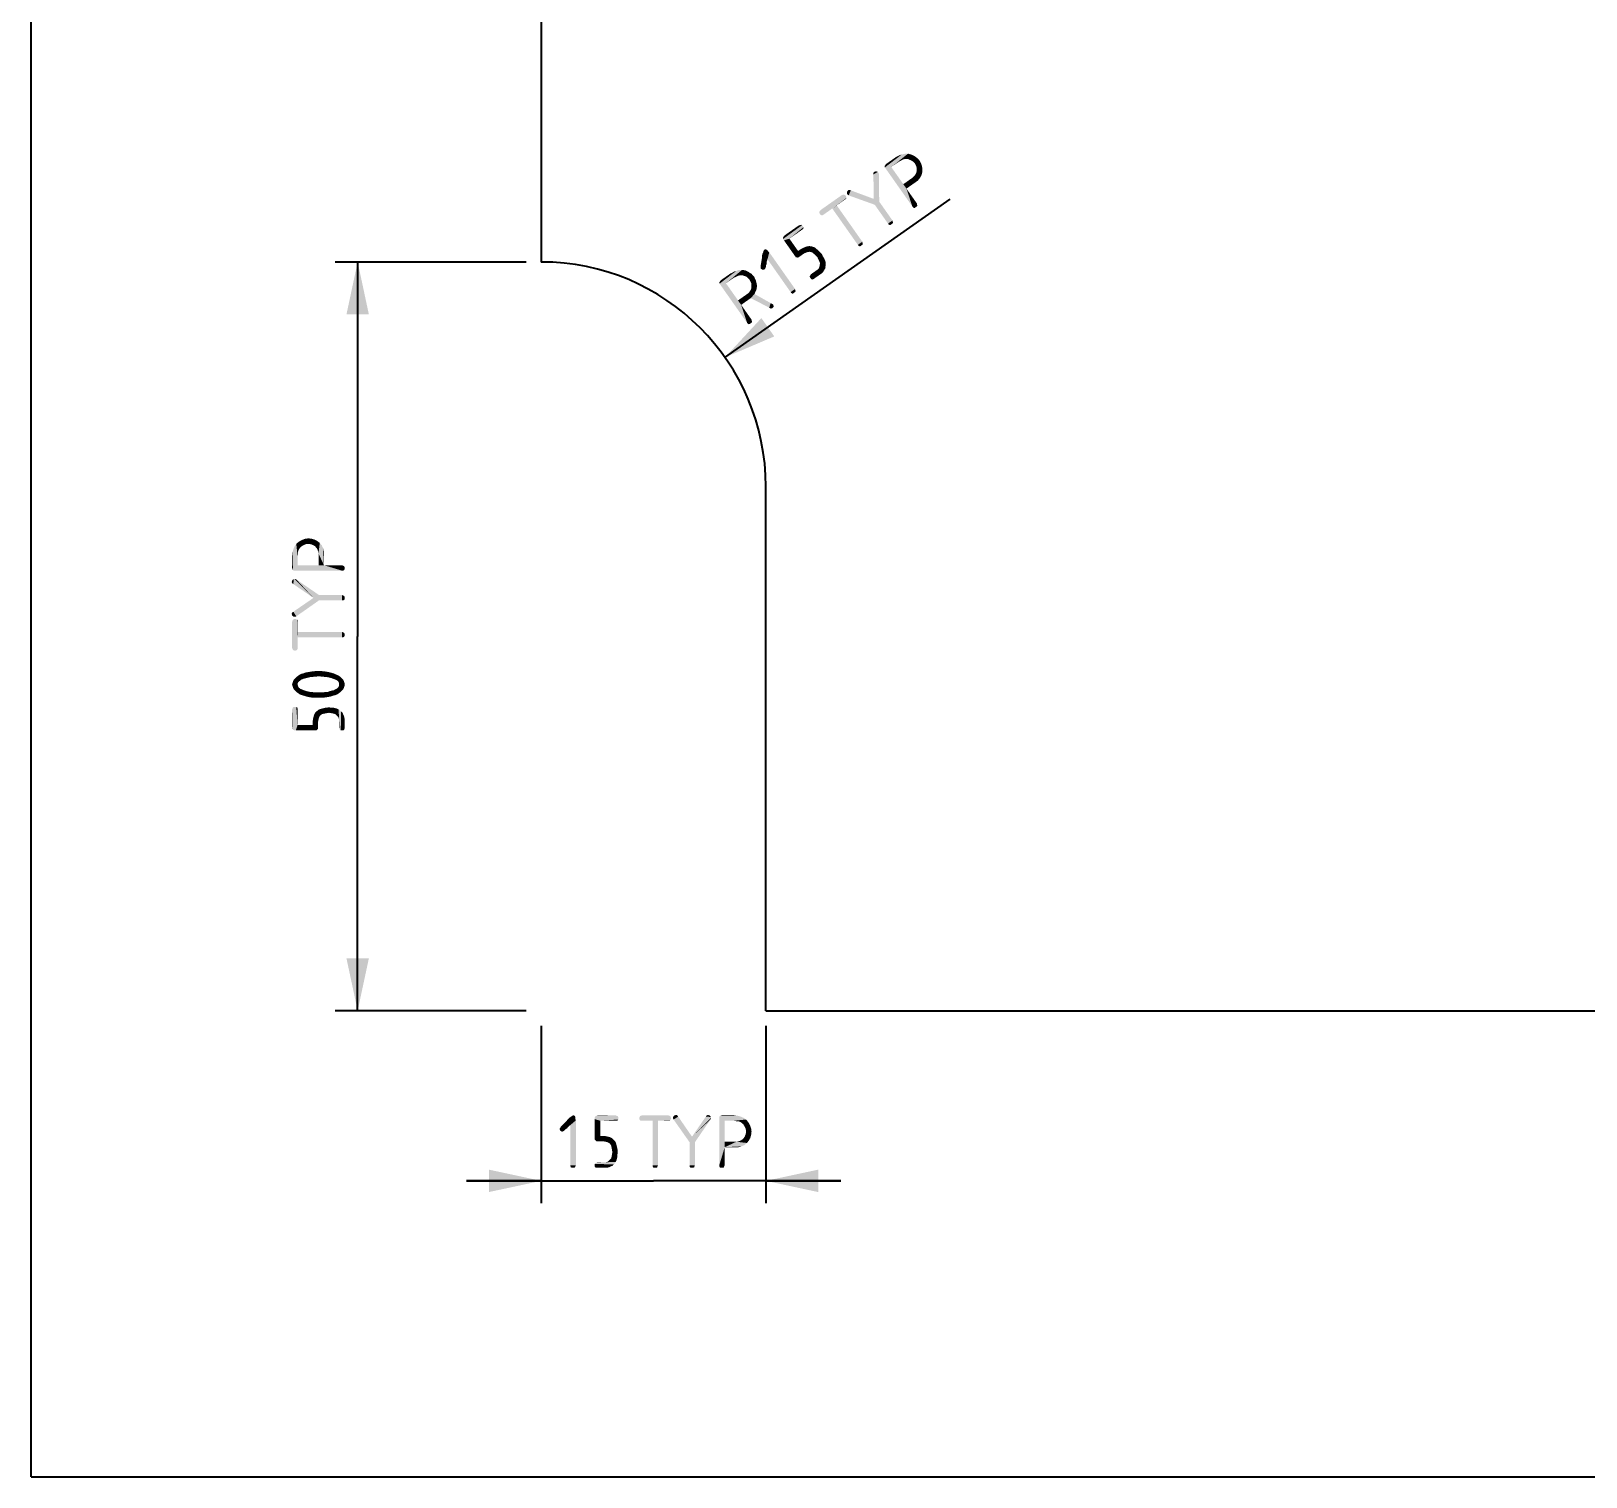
# Model space of a CAD drawing. Header units: millimetres. Extents: x 0 to 420, y 0 to 297.
# Drawn here: x 0 to 103.8, y 0 to 96.6 of the extents above; entities that cross this region are included whole.
import ezdxf

# ---------------------------------------------------------------- set-up
doc = ezdxf.new("R2010")
doc.units = ezdxf.units.MM
doc.header["$LTSCALE"] = 23.1
doc.layers.get('0').update_dxf_attribs({"linetype": 'CONTINUOUS'})
doc.styles.get("Standard").update_dxf_attribs({"font": ''})
doc.styles.get('Standard').set_extended_font_data('Isonorm LT Regular')
doc.dimstyles.new('DIMSTYLE_1', dxfattribs={"dimtxt": 3.5, "dimasz": 3.5, "dimexe": 1.5, "dimexo": 1, "dimgap": 0.875, "dimtad": 1, "dimtxsty": 'Standard', "dimblk": '_FILLED', "dimblk1": '_FILLED', "dimblk2": '_FILLED', "dimcen": 0.09, "dimazin": 2, "dimtp": 0.01, "dimtm": 0.01, "dimtfac": 1, "dimtofl": 0, "dimtmove": 0, "dimatfit": 3, "dimldrblk": '_FILLED', "dimfxl": 1, "dimtolj": 1, "dimarcsym": 0})
doc.dimstyles.new('DIMSTYLE_3', dxfattribs={"dimtxt": 3.5, "dimasz": 3.5, "dimexe": 1.5, "dimexo": 1, "dimgap": 0.875, "dimtad": 1, "dimtxsty": 'Standard', "dimblk": '_FILLED', "dimblk1": '_FILLED', "dimblk2": '_FILLED', "dimcen": 0.09, "dimazin": 2, "dimtp": 0.01, "dimtm": 0.01, "dimtfac": 1, "dimtofl": 0, "dimtmove": 0, "dimatfit": 3, "dimldrblk": '_FILLED', "dimfxl": 1, "dimtolj": 1, "dimarcsym": 0})

# ---------------------------------------------------------------- blocks, each defined once
blk = doc.blocks.new('_FILLED')
at = {"color": 0, "linetype": 'ByBlock'}
blk.add_solid([(0, 0), (-1, 0.214), (-1, -0.214)], dxfattribs=at)
blk = doc.blocks.new('*D4')
at = {"color": 2, "linetype": 'Continuous', "transparency": 16777216}
for p, q in [((34.07, 30.13), (34.07, 18.27)), ((49.07, 30.13), (49.07, 18.27)), ((34.07, 19.77), (29.07, 19.77)), ((29.07, 19.77), (41.57, 19.77)), ((54.07, 19.77), (41.57, 19.77)), ((49.07, 19.77), (54.07, 19.77))]:
    blk.add_line(p, q, dxfattribs=at)
at = {"color": 2, "linetype": 'Continuous', "transparency": 16777216, "xscale": 3.5, "yscale": 3.5, "zscale": 3.5}
blk.add_blockref('_FILLED', (34.07, 19.77), dxfattribs=at)
at = {"color": 2, "linetype": 'Continuous', "transparency": 16777216, "xscale": 3.5, "yscale": 3.5, "zscale": 3.5, "rotation": 180}
blk.add_blockref('_FILLED', (49.07, 19.77), dxfattribs=at)
blk = doc.blocks.new('*D5')
at = {"color": 2, "linetype": 'Continuous', "transparency": 16777216}
blk.add_line((46.34, 74.76), (61.37, 85.33), dxfattribs=at)
at = {"color": 2, "linetype": 'Continuous', "transparency": 16777216, "xscale": 3.5, "yscale": 3.5, "zscale": 3.5, "rotation": 215.1179119541}
blk.add_blockref('_FILLED', (46.34, 74.76), dxfattribs=at)
blk = doc.blocks.new('*D6')
at = {"color": 2, "linetype": 'Continuous', "transparency": 16777216}
for p, q in [((33.07, 81.13), (20.31, 81.13)), ((21.81, 81.13), (21.81, 56.13)), ((21.81, 31.13), (21.81, 56.13)), ((33.07, 31.13), (20.31, 31.13))]:
    blk.add_line(p, q, dxfattribs=at)
at = {"color": 2, "linetype": 'Continuous', "transparency": 16777216, "xscale": 3.5, "yscale": 3.5, "zscale": 3.5}
for p, rotation in [((21.81, 81.13), 90), ((21.81, 31.13), 270)]:
    blk.add_blockref('_FILLED', p, dxfattribs=dict(at, rotation=rotation))

msp = doc.modelspace()

# ---------------------------------------------------------------- linework, layer by layer
at = {"color": 7, "linetype": 'Continuous'}
for p, q in [((0, 0), (0, 297)), ((34.071, 211.13), (34.071, 81.13)), ((49.071, 31.13), (49.071, 66.13)), ((49.071, 31.13), (249.071, 31.13)), ((0, 0), (420, 0))]:
    msp.add_line(p, q, dxfattribs=at)
msp.add_arc((34.071, 66.13), 15, 0, 90, dxfattribs=at)
at = {"color": 2, "linetype": 'Continuous'}
for points in [[(56.995, 87.532), (57.963, 88.248), (58.156, 88.315)], [(58.156, 88.315), (57.02, 87.447), (56.995, 87.532)], [(57.02, 87.447), (58.156, 88.315), (58.365, 88.359)], [(58.365, 88.359), (57.068, 87.379), (57.02, 87.447)], [(57.068, 87.379), (58.365, 88.359), (58.566, 88.364)], [(57.068, 87.379), (58.566, 88.364), (57.447, 87.474)], [(57.951, 87.828), (57.447, 87.474), (58.566, 88.364)], [(58.081, 87.886), (57.951, 87.828), (58.566, 88.364)], [(58.173, 87.95), (58.081, 87.886), (58.566, 88.364)], [(58.28, 87.992), (58.173, 87.95), (58.566, 88.364)], [(58.28, 87.992), (58.566, 88.364), (58.778, 88.307)], [(58.778, 88.307), (58.404, 88.01), (58.28, 87.992)], [(58.583, 87.999), (58.404, 88.01), (58.778, 88.307)], [(58.583, 87.999), (58.778, 88.307), (58.982, 88.211)], [(57.963, 88.248), (56.995, 87.532), (57.047, 87.603)], [(57.047, 87.603), (57.741, 88.126), (57.963, 88.248)], [(57.741, 88.126), (57.047, 87.603), (57.1, 87.675)], [(57.447, 87.474), (58.856, 84.836), (57.068, 87.379)], [(57.447, 87.474), (58.252, 86.328), (58.856, 84.836)], [(58.982, 88.211), (58.732, 87.933), (58.583, 87.999)], [(58.732, 87.933), (58.982, 88.211), (59.179, 88.076)], [(59.179, 88.076), (58.898, 87.844), (58.732, 87.933)], [(58.893, 86.779), (58.992, 86.883), (59.525, 87.292)], [(58.893, 86.779), (59.525, 87.292), (59.514, 87.113)], [(59.017, 87.722), (58.898, 87.844), (59.179, 88.076)], [(59.525, 87.292), (58.992, 86.883), (59.044, 86.954)], [(59.017, 87.722), (59.179, 88.076), (59.331, 87.909)], [(59.331, 87.909), (59.107, 87.546), (59.017, 87.722)], [(59.044, 86.954), (59.104, 87.064), (59.504, 87.517)], [(59.044, 86.954), (59.504, 87.517), (59.525, 87.292)], [(59.104, 87.064), (59.154, 87.237), (59.504, 87.517)], [(59.107, 87.546), (59.331, 87.909), (59.437, 87.71)], [(59.437, 87.71), (59.142, 87.399), (59.107, 87.546)], [(59.142, 87.399), (59.437, 87.71), (59.504, 87.517)], [(59.504, 87.517), (59.154, 87.237), (59.142, 87.399)], [(56.252, 87.079), (56.305, 87.15), (56.39, 87.175)], [(56.39, 87.175), (56.255, 86.978), (56.252, 87.079)], [(56.39, 87.175), (56.452, 87.185), (56.255, 86.978)], [(56.255, 86.978), (56.452, 87.185), (56.546, 87.148)], [(56.546, 87.148), (56.272, 85.347), (56.255, 86.978)], [(56.546, 87.148), (56.578, 87.102), (56.272, 85.347)], [(56.578, 87.102), (56.61, 87.057), (56.272, 85.347)], [(56.61, 87.057), (56.62, 86.995), (56.272, 85.347)], [(56.344, 84.953), (56.272, 85.347), (56.62, 86.995)], [(56.344, 84.953), (56.62, 86.995), (56.642, 85.162)], [(58.252, 86.328), (58.779, 86.699), (58.461, 86.031)], [(58.252, 86.328), (58.461, 86.031), (58.856, 84.836)], [(59.514, 87.113), (59.457, 86.902), (58.461, 86.031)], [(58.893, 86.779), (59.514, 87.113), (58.461, 86.031)], [(59.457, 86.902), (59.345, 86.721), (58.461, 86.031)], [(58.779, 86.699), (58.893, 86.779), (58.461, 86.031)], [(59.034, 86.433), (58.461, 86.031), (59.345, 86.721)], [(59.034, 86.433), (59.345, 86.721), (59.217, 86.562)], [(52.643, 84.472), (54.23, 85.622), (54.292, 85.632)], [(54.292, 85.632), (52.652, 84.41), (52.643, 84.472)], [(54.23, 85.622), (52.643, 84.472), (52.673, 84.527)], [(52.652, 84.41), (54.292, 85.632), (54.347, 85.602)], [(54.347, 85.602), (52.678, 84.325), (52.652, 84.41)], [(52.673, 84.527), (54.145, 85.597), (54.23, 85.622)], [(54.145, 85.597), (52.673, 84.527), (52.725, 84.598)], [(52.678, 84.325), (54.347, 85.602), (54.418, 85.549)], [(54.418, 85.549), (52.749, 84.273), (52.678, 84.325)], [(52.749, 84.273), (54.418, 85.549), (54.444, 85.464)], [(54.444, 85.464), (52.804, 84.243), (52.749, 84.273)], [(52.804, 84.243), (54.444, 85.464), (54.453, 85.403)], [(54.453, 85.403), (52.866, 84.252), (52.804, 84.243)], [(52.935, 84.3), (52.866, 84.252), (54.453, 85.403)], [(53.507, 84.703), (52.935, 84.3), (54.453, 85.403)], [(53.805, 84.913), (53.507, 84.703), (54.453, 85.403)], [(54.355, 85.299), (53.805, 84.913), (54.453, 85.403)], [(54.355, 85.299), (54.453, 85.403), (54.423, 85.347)], [(54.649, 85.951), (54.482, 85.799), (54.512, 85.855)], [(54.482, 85.799), (54.649, 85.951), (54.743, 85.915)], [(54.743, 85.915), (54.485, 85.699), (54.482, 85.799)], [(54.517, 85.653), (54.485, 85.699), (54.743, 85.915)], [(54.512, 85.855), (54.564, 85.926), (54.649, 85.951)], [(54.549, 85.607), (54.517, 85.653), (54.743, 85.915)], [(54.604, 85.577), (54.549, 85.607), (54.743, 85.915)], [(54.604, 85.577), (54.743, 85.915), (56.272, 85.347)], [(56.272, 85.347), (56.344, 84.953), (54.604, 85.577)], [(56.642, 85.162), (57.23, 83.693), (56.344, 84.953)], [(57.23, 83.693), (56.642, 85.162), (57.528, 83.902)], [(58.856, 84.836), (58.461, 86.031), (59.154, 85.046)], [(53.805, 84.913), (55.215, 82.275), (53.507, 84.703)], [(55.215, 82.275), (53.805, 84.913), (55.512, 82.485)], [(59.154, 85.046), (58.888, 84.791), (58.856, 84.836)], [(58.888, 84.791), (59.154, 85.046), (59.163, 84.984)], [(59.163, 84.984), (58.96, 84.738), (58.888, 84.791)], [(58.96, 84.738), (59.163, 84.984), (59.189, 84.899)], [(59.189, 84.899), (59.022, 84.747), (58.96, 84.738)], [(59.09, 84.796), (59.022, 84.747), (59.189, 84.899)], [(59.09, 84.796), (59.189, 84.899), (59.159, 84.844)], [(50.215, 82.764), (51.344, 83.593), (51.429, 83.618)], [(51.429, 83.618), (50.218, 82.664), (50.215, 82.764)], [(51.344, 83.593), (50.215, 82.764), (50.245, 82.82)], [(51.429, 83.618), (51.484, 83.588), (50.218, 82.664)], [(50.218, 82.664), (51.484, 83.588), (51.533, 83.52)], [(51.533, 83.52), (50.282, 82.572), (50.218, 82.664)], [(50.245, 82.82), (51.282, 83.583), (51.344, 83.593)], [(51.282, 83.583), (50.245, 82.82), (50.32, 82.907)], [(50.282, 82.572), (51.533, 83.52), (51.581, 83.451)], [(50.282, 82.572), (51.581, 83.451), (50.644, 82.69)], [(51.581, 83.451), (51.59, 83.389), (50.644, 82.69)], [(51.492, 83.286), (50.644, 82.69), (51.59, 83.389)], [(51.492, 83.286), (51.59, 83.389), (51.538, 83.318)], [(57.528, 83.902), (57.262, 83.647), (57.23, 83.693)], [(57.262, 83.647), (57.528, 83.902), (57.537, 83.84)], [(57.537, 83.84), (57.334, 83.594), (57.262, 83.647)], [(57.334, 83.594), (57.537, 83.84), (57.563, 83.756)], [(57.563, 83.756), (57.395, 83.604), (57.334, 83.594)], [(57.464, 83.652), (57.395, 83.604), (57.563, 83.756)], [(57.464, 83.652), (57.563, 83.756), (57.533, 83.7)], [(50.644, 82.69), (51.007, 81.541), (50.282, 82.572)], [(50.644, 82.69), (51.224, 81.865), (51.007, 81.541)], [(51.007, 81.541), (51.799, 82.167), (51.985, 82.195)], [(51.985, 82.195), (51.071, 81.45), (51.007, 81.541)], [(51.584, 82.084), (51.799, 82.167), (51.007, 81.541)], [(51.385, 81.978), (51.584, 82.084), (51.007, 81.541)], [(51.071, 81.45), (51.985, 82.195), (52.141, 82.168)], [(52.141, 82.168), (51.15, 81.436), (51.071, 81.45)], [(51.228, 81.423), (51.15, 81.436), (52.141, 82.168)], [(51.296, 81.471), (51.228, 81.423), (52.141, 82.168)], [(51.617, 81.696), (51.296, 81.471), (52.141, 82.168)], [(51.748, 81.754), (51.617, 81.696), (52.141, 82.168)], [(51.855, 81.795), (51.748, 81.754), (52.141, 82.168)], [(51.855, 81.795), (52.141, 82.168), (52.313, 82.118)], [(52.313, 82.118), (51.979, 81.814), (51.855, 81.795)], [(52.096, 81.794), (51.979, 81.814), (52.313, 82.118)], [(52.096, 81.794), (52.313, 82.118), (52.472, 81.99)], [(55.512, 82.485), (55.247, 82.23), (55.215, 82.275)], [(55.247, 82.23), (55.512, 82.485), (55.522, 82.423)], [(55.522, 82.423), (55.318, 82.177), (55.247, 82.23)], [(55.318, 82.177), (55.522, 82.423), (55.547, 82.338)], [(55.547, 82.338), (55.38, 82.186), (55.318, 82.177)], [(55.449, 82.235), (55.38, 82.186), (55.547, 82.338)], [(55.449, 82.235), (55.547, 82.338), (55.517, 82.283)], [(48.724, 80.894), (48.737, 80.972), (49.179, 81.317)], [(48.724, 80.894), (49.179, 81.317), (49.129, 81.145)], [(49.129, 81.145), (48.726, 80.793), (48.724, 80.894)], [(48.736, 80.731), (48.726, 80.793), (49.129, 81.145)], [(49.125, 81.005), (48.729, 80.692), (48.736, 80.731)], [(48.729, 80.692), (49.125, 81.005), (49.088, 80.911)], [(48.736, 80.731), (49.129, 81.145), (49.125, 81.005)], [(49.179, 81.317), (48.737, 80.972), (48.812, 81.401)], [(49.229, 81.831), (49.3, 81.778), (48.812, 81.401)], [(49.229, 81.831), (48.812, 81.401), (48.816, 81.541)], [(49.179, 81.317), (48.812, 81.401), (49.3, 81.778)], [(49.18, 81.9), (48.816, 81.541), (48.837, 81.658)], [(48.816, 81.541), (49.18, 81.9), (49.229, 81.831)], [(49.148, 81.946), (48.837, 81.658), (48.873, 81.752)], [(48.837, 81.658), (49.148, 81.946), (49.18, 81.9)], [(49.109, 81.952), (48.873, 81.752), (48.903, 81.807)], [(48.873, 81.752), (49.109, 81.952), (49.148, 81.946)], [(49.054, 81.982), (48.903, 81.807), (48.917, 81.885)], [(48.903, 81.807), (49.054, 81.982), (49.109, 81.952)], [(48.917, 81.885), (48.969, 81.957), (49.054, 81.982)], [(50.726, 79.118), (49.179, 81.317), (49.3, 81.778)], [(50.726, 79.118), (49.3, 81.778), (51.023, 79.328)], [(51.224, 81.865), (51.385, 81.978), (51.007, 81.541)], [(51.996, 80.183), (52.049, 80.254), (53.07, 81.041)], [(51.996, 80.183), (53.07, 81.041), (53.073, 80.94)], [(52.049, 80.254), (52.537, 80.632), (53.07, 81.041)], [(52.472, 81.99), (52.19, 81.757), (52.096, 81.794)], [(52.294, 81.659), (52.19, 81.757), (52.472, 81.99)], [(52.294, 81.659), (52.472, 81.99), (52.647, 81.839)], [(52.647, 81.839), (52.397, 81.56), (52.294, 81.659)], [(52.517, 81.439), (52.397, 81.56), (52.647, 81.839)], [(52.517, 81.439), (52.647, 81.839), (52.814, 81.649)], [(52.814, 81.649), (52.59, 81.286), (52.517, 81.439)], [(53.07, 81.041), (52.537, 80.632), (52.612, 80.719)], [(52.59, 81.286), (52.814, 81.649), (52.888, 81.495)], [(52.888, 81.495), (52.648, 81.155), (52.59, 81.286)], [(52.612, 80.719), (52.649, 80.813), (53.052, 81.165)], [(52.612, 80.719), (53.052, 81.165), (53.07, 81.041)], [(52.648, 81.155), (52.888, 81.495), (52.969, 81.38)], [(52.969, 81.38), (52.69, 81.047), (52.648, 81.155)], [(53.052, 81.165), (52.649, 80.813), (52.669, 80.93)], [(53.01, 81.273), (52.669, 80.93), (52.69, 81.047)], [(52.669, 80.93), (53.01, 81.273), (53.052, 81.165)], [(52.69, 81.047), (52.969, 81.38), (53.01, 81.273)], [(45.955, 79.769), (46.901, 80.468), (47.009, 80.509)], [(47.009, 80.509), (45.981, 79.684), (45.955, 79.769)], [(46.81, 80.404), (46.901, 80.468), (45.955, 79.769)], [(46.81, 80.404), (45.955, 79.769), (46.008, 79.84)], [(45.981, 79.684), (47.094, 80.535), (47.286, 80.602)], [(47.286, 80.602), (46.029, 79.615), (45.981, 79.684)], [(47.009, 80.509), (47.094, 80.535), (45.981, 79.684)], [(46.008, 79.84), (46.702, 80.362), (46.81, 80.404)], [(46.702, 80.362), (46.008, 79.84), (46.06, 79.911)], [(46.029, 79.615), (47.286, 80.602), (47.488, 80.607)], [(46.029, 79.615), (47.488, 80.607), (46.407, 79.71)], [(47.488, 80.607), (47.605, 80.586), (46.407, 79.71)], [(46.911, 80.064), (46.407, 79.71), (47.605, 80.586)], [(47.065, 80.138), (46.911, 80.064), (47.605, 80.586)], [(47.218, 80.212), (47.065, 80.138), (47.605, 80.586)], [(47.218, 80.212), (47.605, 80.586), (47.722, 80.566)], [(47.722, 80.566), (47.365, 80.246), (47.218, 80.212)], [(47.365, 80.246), (47.722, 80.566), (47.832, 80.507)], [(47.832, 80.507), (47.505, 80.242), (47.365, 80.246)], [(47.505, 80.242), (47.832, 80.507), (47.943, 80.447)], [(47.943, 80.447), (47.638, 80.199), (47.505, 80.242)], [(47.638, 80.199), (47.943, 80.447), (48.014, 80.395)], [(48.014, 80.395), (47.771, 80.156), (47.638, 80.199)], [(47.771, 80.156), (48.014, 80.395), (48.124, 80.335)], [(48.124, 80.335), (47.875, 80.057), (47.771, 80.156)], [(47.875, 80.057), (48.124, 80.335), (48.188, 80.244)], [(48.188, 80.244), (47.978, 79.959), (47.875, 80.057)], [(47.978, 79.959), (48.188, 80.244), (48.292, 80.145)], [(48.292, 80.145), (48.052, 79.805), (47.978, 79.959)], [(48.052, 79.805), (48.292, 80.145), (48.35, 80.015)], [(48.35, 80.015), (48.109, 79.675), (48.052, 79.805)], [(48.109, 79.675), (48.35, 80.015), (48.407, 79.884)], [(49.088, 80.911), (48.8, 80.64), (48.729, 80.692)], [(48.8, 80.64), (49.088, 80.911), (49.075, 80.833)], [(49.075, 80.833), (48.855, 80.61), (48.8, 80.64)], [(48.855, 80.61), (49.075, 80.833), (49.061, 80.755)], [(49.061, 80.755), (48.917, 80.619), (48.855, 80.61)], [(48.917, 80.619), (49.061, 80.755), (49.032, 80.7)], [(49.032, 80.7), (48.979, 80.628), (48.917, 80.619)], [(53.073, 80.94), (52.006, 80.121), (51.996, 80.183)], [(52.006, 80.121), (53.073, 80.94), (53.052, 80.823)], [(53.052, 80.823), (52.054, 80.053), (52.006, 80.121)], [(52.422, 80.551), (52.537, 80.632), (52.049, 80.254)], [(52.422, 80.551), (52.049, 80.254), (52.079, 80.31)], [(52.054, 80.053), (53.052, 80.823), (53.055, 80.722)], [(53.055, 80.722), (52.102, 79.984), (52.054, 80.053)], [(52.102, 79.984), (53.055, 80.722), (52.973, 80.596)], [(52.973, 80.596), (52.157, 79.954), (52.102, 79.984)], [(52.157, 79.954), (52.973, 80.596), (52.913, 80.486)], [(52.913, 80.486), (52.242, 79.98), (52.157, 79.954)], [(52.288, 80.012), (52.242, 79.98), (52.913, 80.486)], [(52.677, 80.286), (52.288, 80.012), (52.913, 80.486)], [(52.677, 80.286), (52.913, 80.486), (52.815, 80.382)], [(46.407, 79.71), (47.817, 77.073), (46.029, 79.615)], [(46.407, 79.71), (47.213, 78.565), (47.817, 77.073)], [(47.213, 78.565), (47.739, 78.935), (47.422, 78.267)], [(48.472, 79.451), (48.445, 79.295), (47.422, 78.267)], [(47.877, 79.032), (48.472, 79.451), (47.422, 78.267)], [(48.445, 79.295), (48.379, 79.145), (47.422, 78.267)], [(48.379, 79.145), (48.313, 78.996), (47.422, 78.267)], [(47.739, 78.935), (47.877, 79.032), (47.422, 78.267)], [(48.063, 78.718), (47.422, 78.267), (48.313, 78.996)], [(47.877, 79.032), (47.975, 79.135), (48.477, 79.591)], [(47.877, 79.032), (48.477, 79.591), (48.472, 79.451)], [(47.975, 79.135), (48.058, 79.262), (48.477, 79.591)], [(48.477, 79.591), (48.058, 79.262), (48.101, 79.395)], [(48.063, 78.718), (48.313, 78.996), (49.392, 78.386)], [(48.442, 79.737), (48.101, 79.395), (48.105, 79.535)], [(48.101, 79.395), (48.442, 79.737), (48.477, 79.591)], [(48.407, 79.884), (48.105, 79.535), (48.109, 79.675)], [(48.105, 79.535), (48.407, 79.884), (48.442, 79.737)], [(51.023, 79.328), (50.758, 79.073), (50.726, 79.118)], [(50.758, 79.073), (51.023, 79.328), (51.033, 79.266)], [(51.033, 79.266), (50.829, 79.02), (50.758, 79.073)], [(50.829, 79.02), (51.033, 79.266), (51.058, 79.181)], [(51.058, 79.181), (50.891, 79.029), (50.829, 79.02)], [(50.96, 79.078), (50.891, 79.029), (51.058, 79.181)], [(50.96, 79.078), (51.058, 79.181), (51.028, 79.126)], [(47.213, 78.565), (47.422, 78.267), (47.817, 77.073)], [(47.817, 77.073), (47.422, 78.267), (48.115, 77.282)], [(49.392, 78.386), (49.299, 78.081), (48.063, 78.718)], [(49.392, 78.386), (49.502, 78.327), (49.299, 78.081)], [(49.299, 78.081), (49.502, 78.327), (49.574, 78.274)], [(49.574, 78.274), (49.37, 78.028), (49.299, 78.081)], [(49.574, 78.274), (49.583, 78.212), (49.37, 78.028)], [(49.409, 78.021), (49.37, 78.028), (49.583, 78.212)], [(49.409, 78.021), (49.583, 78.212), (49.592, 78.15)], [(49.592, 78.15), (49.471, 78.031), (49.409, 78.021)], [(49.517, 78.063), (49.471, 78.031), (49.592, 78.15)], [(49.517, 78.063), (49.592, 78.15), (49.563, 78.095)], [(48.115, 77.282), (47.849, 77.027), (47.817, 77.073)], [(47.849, 77.027), (48.115, 77.282), (48.124, 77.22)], [(48.124, 77.22), (47.92, 76.974), (47.849, 77.027)], [(47.92, 76.974), (48.124, 77.22), (48.149, 77.135)], [(48.149, 77.135), (47.982, 76.984), (47.92, 76.974)], [(48.051, 77.032), (47.982, 76.984), (48.149, 77.135)], [(48.051, 77.032), (48.149, 77.135), (48.12, 77.08)], [(17.655, 60.519), (17.599, 62.143), (17.711, 62.311)], [(17.655, 60.519), (17.711, 62.311), (17.795, 60.883)], [(17.851, 61.863), (17.711, 62.311), (17.879, 62.451)], [(17.795, 61.499), (17.795, 60.883), (17.711, 62.311)], [(17.823, 61.639), (17.795, 61.499), (17.711, 62.311)], [(17.823, 61.751), (17.823, 61.639), (17.711, 62.311)], [(17.851, 61.863), (17.823, 61.751), (17.711, 62.311)], [(17.879, 62.451), (17.907, 61.975), (17.851, 61.863)], [(18.019, 62.115), (17.879, 62.451), (18.075, 62.563)], [(18.019, 62.115), (17.907, 61.975), (17.879, 62.451)], [(18.075, 62.563), (18.159, 62.199), (18.019, 62.115)], [(18.159, 62.199), (18.075, 62.563), (18.299, 62.647)], [(18.299, 62.647), (18.327, 62.283), (18.159, 62.199)], [(18.495, 62.311), (18.299, 62.647), (18.523, 62.675)], [(18.495, 62.311), (18.327, 62.283), (18.299, 62.647)], [(18.523, 62.675), (18.691, 62.283), (18.495, 62.311)], [(18.691, 62.283), (18.523, 62.675), (18.747, 62.647)], [(18.747, 62.647), (18.831, 62.227), (18.691, 62.283)], [(18.831, 62.227), (18.747, 62.647), (18.943, 62.591)], [(18.943, 62.591), (18.971, 62.143), (18.831, 62.227)], [(19.083, 62.003), (18.971, 62.143), (18.943, 62.591)], [(19.139, 61.891), (19.083, 62.003), (18.943, 62.591)], [(19.139, 61.891), (18.943, 62.591), (19.139, 62.479)], [(19.139, 62.479), (19.167, 61.807), (19.139, 61.891)], [(19.195, 61.667), (19.167, 61.807), (19.139, 62.479)], [(19.195, 61.667), (19.139, 62.479), (19.279, 62.367)], [(19.195, 61.667), (19.279, 62.367), (19.559, 60.883)], [(19.279, 62.367), (19.419, 62.199), (19.559, 60.883)], [(17.459, 60.631), (17.431, 61.499), (17.459, 61.751)], [(17.431, 61.499), (17.459, 60.631), (17.431, 60.715)], [(17.487, 60.547), (17.459, 61.751), (17.515, 61.947)], [(17.459, 61.751), (17.487, 60.547), (17.459, 60.631)], [(17.515, 61.947), (17.571, 60.519), (17.487, 60.547)], [(17.571, 60.519), (17.515, 61.947), (17.599, 62.143)], [(17.599, 62.143), (17.655, 60.519), (17.571, 60.519)], [(19.195, 61.527), (19.195, 61.667), (19.559, 60.883)], [(19.195, 60.883), (19.195, 61.527), (19.559, 60.883)], [(19.419, 62.199), (19.503, 62.003), (19.559, 60.883)], [(19.559, 61.583), (19.559, 60.883), (19.503, 62.003)], [(19.559, 61.583), (19.503, 62.003), (19.559, 61.807)], [(17.795, 60.883), (20.763, 60.519), (17.655, 60.519)], [(17.795, 60.883), (19.195, 60.883), (20.763, 60.519)], [(19.195, 60.883), (19.559, 60.883), (20.763, 60.519)], [(20.763, 60.519), (19.559, 60.883), (20.763, 60.883)], [(20.763, 60.883), (20.819, 60.519), (20.763, 60.519)], [(20.819, 60.519), (20.763, 60.883), (20.819, 60.855)], [(20.819, 60.855), (20.903, 60.547), (20.819, 60.519)], [(20.903, 60.547), (20.819, 60.855), (20.903, 60.827)], [(20.903, 60.827), (20.931, 60.603), (20.903, 60.547)], [(20.931, 60.687), (20.931, 60.603), (20.903, 60.827)], [(20.931, 60.687), (20.903, 60.827), (20.931, 60.771)], [(17.431, 59.679), (17.403, 59.763), (17.431, 59.847)], [(17.431, 59.847), (17.459, 59.903), (17.515, 59.623)], [(17.431, 59.847), (17.515, 59.623), (17.431, 59.679)], [(17.515, 59.623), (17.459, 59.903), (17.543, 59.959)], [(17.543, 59.959), (18.859, 58.699), (17.515, 59.623)], [(17.543, 59.959), (17.599, 59.959), (18.859, 58.699)], [(17.599, 59.959), (17.655, 59.959), (18.859, 58.699)], [(17.655, 59.959), (17.711, 59.931), (18.859, 58.699)], [(19.223, 58.531), (18.859, 58.699), (17.711, 59.931)], [(19.223, 58.531), (17.711, 59.931), (19.223, 58.895)], [(17.711, 57.467), (17.515, 57.775), (18.859, 58.699)], [(18.859, 58.699), (19.223, 58.531), (17.711, 57.467)], [(19.223, 58.895), (20.763, 58.531), (19.223, 58.531)], [(20.763, 58.531), (19.223, 58.895), (20.763, 58.895)], [(20.763, 58.895), (20.819, 58.531), (20.763, 58.531)], [(20.819, 58.531), (20.763, 58.895), (20.819, 58.867)], [(20.819, 58.867), (20.903, 58.559), (20.819, 58.531)], [(20.903, 58.559), (20.819, 58.867), (20.903, 58.839)], [(20.903, 58.839), (20.931, 58.615), (20.903, 58.559)], [(20.931, 58.699), (20.931, 58.615), (20.903, 58.839)], [(20.931, 58.699), (20.903, 58.839), (20.931, 58.783)], [(17.431, 57.551), (17.403, 57.635), (17.431, 57.719)], [(17.459, 57.495), (17.431, 57.719), (17.515, 57.775)], [(17.431, 57.719), (17.459, 57.495), (17.431, 57.551)], [(17.459, 55.283), (17.431, 57.103), (17.459, 57.187)], [(17.515, 57.775), (17.543, 57.439), (17.459, 57.495)], [(17.487, 55.227), (17.459, 57.187), (17.487, 57.243)], [(17.459, 57.187), (17.487, 55.227), (17.459, 55.283)], [(17.543, 55.199), (17.487, 57.243), (17.543, 57.271)], [(17.487, 57.243), (17.543, 55.199), (17.487, 55.227)], [(17.599, 57.439), (17.543, 57.439), (17.515, 57.775)], [(17.655, 57.439), (17.599, 57.439), (17.515, 57.775)], [(17.711, 57.467), (17.655, 57.439), (17.515, 57.775)], [(17.627, 55.171), (17.543, 57.271), (17.627, 57.299)], [(17.543, 57.271), (17.627, 55.171), (17.543, 55.199)], [(17.627, 57.299), (17.711, 55.199), (17.627, 55.171)], [(17.711, 55.199), (17.627, 57.299), (17.711, 57.271)], [(17.711, 57.271), (17.767, 55.227), (17.711, 55.199)], [(17.767, 55.227), (17.711, 57.271), (17.767, 57.243)], [(17.767, 57.243), (17.795, 55.283), (17.767, 55.227)], [(17.795, 55.367), (17.795, 55.283), (17.767, 57.243)], [(17.795, 56.067), (17.795, 55.367), (17.767, 57.243)], [(17.795, 56.431), (17.795, 56.067), (17.767, 57.243)], [(17.795, 57.103), (17.795, 56.431), (17.767, 57.243)], [(17.795, 57.103), (17.767, 57.243), (17.795, 57.187)], [(17.431, 57.103), (17.459, 55.283), (17.431, 55.367)], [(17.795, 56.431), (20.763, 56.067), (17.795, 56.067)], [(20.763, 56.067), (17.795, 56.431), (20.763, 56.431)], [(20.763, 56.431), (20.819, 56.067), (20.763, 56.067)], [(20.819, 56.067), (20.763, 56.431), (20.819, 56.403)], [(20.819, 56.403), (20.903, 56.095), (20.819, 56.067)], [(20.903, 56.095), (20.819, 56.403), (20.903, 56.375)], [(20.903, 56.375), (20.931, 56.151), (20.903, 56.095)], [(20.931, 56.235), (20.931, 56.151), (20.903, 56.375)], [(20.931, 56.235), (20.903, 56.375), (20.931, 56.319)], [(17.459, 52.819), (17.431, 52.903), (17.459, 53.015)], [(17.487, 52.735), (17.459, 53.015), (17.487, 53.099)], [(17.459, 53.015), (17.487, 52.735), (17.459, 52.819)], [(17.515, 52.651), (17.487, 53.099), (17.515, 53.183)], [(17.487, 53.099), (17.515, 52.651), (17.487, 52.735)], [(17.571, 52.567), (17.515, 53.183), (17.571, 53.267)], [(17.515, 53.183), (17.571, 52.567), (17.515, 52.651)], [(17.655, 52.483), (17.571, 53.267), (17.655, 53.351)], [(17.571, 53.267), (17.655, 52.483), (17.571, 52.567)], [(17.739, 52.399), (17.655, 53.351), (17.739, 53.435)], [(17.655, 53.351), (17.739, 52.399), (17.655, 52.483)], [(17.823, 53.043), (17.739, 53.435), (17.823, 53.491)], [(17.739, 53.435), (17.795, 52.931), (17.823, 52.343)], [(17.739, 53.435), (17.823, 52.343), (17.739, 52.399)], [(17.823, 53.043), (17.795, 52.931), (17.739, 53.435)], [(17.907, 53.127), (17.823, 53.491), (17.935, 53.575)], [(17.823, 53.491), (17.907, 53.127), (17.823, 53.043)], [(17.935, 53.575), (18.047, 53.239), (17.907, 53.127)], [(18.047, 53.239), (17.935, 53.575), (18.047, 53.631)], [(18.187, 53.295), (18.047, 53.631), (18.187, 53.659)], [(18.047, 53.631), (18.187, 53.295), (18.047, 53.239)], [(18.187, 53.659), (18.327, 53.715), (18.411, 53.351)], [(18.187, 53.659), (18.411, 53.351), (18.187, 53.295)], [(18.411, 53.351), (18.327, 53.715), (18.495, 53.743)], [(18.495, 53.743), (18.635, 53.407), (18.411, 53.351)], [(18.635, 53.407), (18.495, 53.743), (18.831, 53.799)], [(18.831, 53.799), (18.915, 53.435), (18.635, 53.407)], [(18.915, 53.435), (18.831, 53.799), (19.195, 53.827)], [(19.195, 53.827), (19.223, 53.463), (18.915, 53.435)], [(19.503, 53.435), (19.223, 53.463), (19.195, 53.827)], [(19.503, 53.435), (19.195, 53.827), (19.559, 53.799)], [(19.559, 53.799), (19.783, 53.407), (19.503, 53.435)], [(19.783, 53.407), (19.559, 53.799), (19.895, 53.743)], [(19.895, 53.743), (20.035, 53.351), (19.783, 53.407)], [(20.035, 53.351), (19.895, 53.743), (20.203, 53.659)], [(20.203, 53.659), (20.259, 53.267), (20.035, 53.351)], [(20.399, 53.211), (20.259, 53.267), (20.203, 53.659)], [(20.399, 53.211), (20.203, 53.659), (20.455, 53.547)], [(20.455, 53.547), (20.511, 53.127), (20.399, 53.211)], [(20.567, 53.015), (20.511, 53.127), (20.455, 53.547)], [(20.567, 53.015), (20.455, 53.547), (20.567, 53.491)], [(20.567, 53.015), (20.567, 53.491), (20.651, 52.399)], [(20.651, 52.399), (20.567, 53.491), (20.651, 53.435)], [(20.567, 52.903), (20.567, 53.015), (20.651, 52.399)], [(20.651, 53.435), (20.735, 52.483), (20.651, 52.399)], [(20.735, 52.483), (20.651, 53.435), (20.735, 53.351)], [(20.735, 53.351), (20.819, 52.567), (20.735, 52.483)], [(20.819, 52.567), (20.735, 53.351), (20.819, 53.267)], [(20.819, 53.267), (20.875, 52.651), (20.819, 52.567)], [(20.875, 52.651), (20.819, 53.267), (20.875, 53.183)], [(20.875, 53.183), (20.903, 52.735), (20.875, 52.651)], [(20.903, 52.735), (20.875, 53.183), (20.903, 53.099)], [(20.903, 53.099), (20.931, 52.819), (20.903, 52.735)], [(20.931, 52.903), (20.931, 52.819), (20.903, 53.099)], [(20.931, 52.903), (20.903, 53.099), (20.931, 53.015)], [(17.823, 52.343), (17.795, 52.931), (17.823, 52.819)], [(17.823, 52.819), (17.879, 52.707), (17.935, 52.259)], [(17.823, 52.819), (17.935, 52.259), (17.823, 52.343)], [(17.935, 52.259), (17.879, 52.707), (17.991, 52.623)], [(17.991, 52.623), (18.187, 52.175), (17.935, 52.259)], [(17.991, 52.623), (18.131, 52.567), (18.187, 52.175)], [(18.187, 52.175), (18.131, 52.567), (18.355, 52.483)], [(18.355, 52.483), (18.467, 52.091), (18.187, 52.175)], [(18.467, 52.091), (18.355, 52.483), (18.607, 52.427)], [(18.607, 52.427), (18.803, 52.035), (18.467, 52.091)], [(18.803, 52.035), (18.607, 52.427), (18.887, 52.399)], [(18.887, 52.399), (19.167, 52.035), (18.803, 52.035)], [(19.167, 52.035), (18.887, 52.399), (19.195, 52.399)], [(19.195, 52.399), (19.531, 52.035), (19.167, 52.035)], [(19.531, 52.035), (19.195, 52.399), (19.531, 52.399)], [(19.531, 52.399), (19.839, 52.427), (19.895, 52.091)], [(19.531, 52.399), (19.895, 52.091), (19.531, 52.035)], [(19.895, 52.091), (19.839, 52.427), (19.979, 52.483)], [(19.979, 52.483), (20.035, 52.119), (19.895, 52.091)], [(20.035, 52.119), (19.979, 52.483), (20.091, 52.511)], [(20.091, 52.511), (20.175, 52.175), (20.035, 52.119)], [(20.175, 52.175), (20.091, 52.511), (20.231, 52.539)], [(20.231, 52.539), (20.315, 52.203), (20.175, 52.175)], [(20.315, 52.203), (20.231, 52.539), (20.315, 52.595)], [(20.315, 52.595), (20.427, 52.651), (20.455, 52.259)], [(20.315, 52.595), (20.455, 52.259), (20.315, 52.203)], [(20.455, 52.259), (20.427, 52.651), (20.511, 52.735)], [(20.511, 52.735), (20.567, 52.343), (20.455, 52.259)], [(20.567, 52.343), (20.511, 52.735), (20.567, 52.819)], [(20.567, 52.819), (20.567, 52.903), (20.651, 52.399)], [(20.567, 52.819), (20.651, 52.399), (20.567, 52.343)], [(17.459, 49.963), (17.431, 51.251), (17.459, 51.307)], [(17.431, 51.251), (17.459, 49.963), (17.431, 50.075)], [(17.487, 49.907), (17.459, 51.307), (17.487, 51.391)], [(17.459, 51.307), (17.487, 49.907), (17.459, 49.963)], [(17.487, 51.391), (17.543, 51.419), (17.571, 49.851)], [(17.487, 51.391), (17.571, 49.851), (17.487, 49.907)], [(17.571, 49.851), (17.543, 51.419), (17.627, 51.419)], [(17.627, 51.419), (17.683, 49.851), (17.571, 49.851)], [(17.683, 49.851), (17.627, 51.419), (17.711, 51.419)], [(17.683, 49.851), (17.711, 51.419), (17.795, 50.215)], [(17.711, 51.419), (17.767, 51.391), (17.795, 50.215)], [(17.795, 51.251), (17.795, 50.215), (17.767, 51.391)], [(17.795, 51.251), (17.767, 51.391), (17.795, 51.307)], [(18.943, 49.851), (18.887, 50.859), (18.971, 51.027)], [(18.971, 51.027), (19.055, 49.851), (18.943, 49.851)], [(19.055, 49.851), (18.971, 51.027), (19.083, 51.139)], [(19.083, 51.139), (19.111, 49.907), (19.055, 49.851)], [(19.223, 50.691), (19.083, 51.139), (19.223, 51.251)], [(19.167, 49.963), (19.111, 49.907), (19.083, 51.139)], [(19.167, 50.047), (19.167, 49.963), (19.083, 51.139)], [(19.167, 50.439), (19.167, 50.047), (19.083, 51.139)], [(19.195, 50.579), (19.167, 50.439), (19.083, 51.139)], [(19.223, 50.691), (19.195, 50.579), (19.083, 51.139)], [(19.363, 50.887), (19.223, 51.251), (19.419, 51.307)], [(19.223, 51.251), (19.279, 50.803), (19.223, 50.691)], [(19.363, 50.887), (19.279, 50.803), (19.223, 51.251)], [(19.419, 51.307), (19.447, 50.943), (19.363, 50.887)], [(19.587, 50.971), (19.419, 51.307), (19.643, 51.363)], [(19.587, 50.971), (19.447, 50.943), (19.419, 51.307)], [(19.643, 51.363), (19.727, 50.999), (19.587, 50.971)], [(19.895, 51.027), (19.643, 51.363), (19.895, 51.391)], [(19.895, 51.027), (19.727, 50.999), (19.643, 51.363)], [(19.895, 51.391), (20.063, 50.999), (19.895, 51.027)], [(20.063, 50.999), (19.895, 51.391), (20.063, 51.363)], [(20.063, 51.363), (20.203, 50.971), (20.063, 50.999)], [(20.203, 50.971), (20.063, 51.363), (20.203, 51.363)], [(20.203, 51.363), (20.315, 50.943), (20.203, 50.971)], [(20.315, 50.943), (20.203, 51.363), (20.315, 51.335)], [(20.315, 51.335), (20.399, 50.859), (20.315, 50.943)], [(20.399, 50.859), (20.315, 51.335), (20.427, 51.307)], [(20.427, 51.307), (20.483, 50.775), (20.399, 50.859)], [(20.539, 50.691), (20.483, 50.775), (20.427, 51.307)], [(20.539, 50.691), (20.427, 51.307), (20.539, 51.251)], [(20.539, 51.251), (20.567, 50.579), (20.539, 50.691)], [(20.595, 49.963), (20.567, 50.579), (20.539, 51.251)], [(20.623, 49.879), (20.595, 49.963), (20.539, 51.251)], [(20.623, 49.879), (20.539, 51.251), (20.623, 51.195)], [(20.623, 51.195), (20.679, 49.851), (20.623, 49.879)], [(20.679, 49.851), (20.623, 51.195), (20.707, 51.111)], [(20.707, 51.111), (20.763, 49.851), (20.679, 49.851)], [(20.763, 49.851), (20.707, 51.111), (20.791, 51.055)], [(20.791, 51.055), (20.847, 49.851), (20.763, 49.851)], [(20.847, 49.851), (20.791, 51.055), (20.847, 50.915)], [(20.847, 50.915), (20.903, 49.879), (20.847, 49.851)], [(20.903, 49.879), (20.847, 50.915), (20.903, 50.803)], [(17.795, 50.215), (18.943, 49.851), (17.683, 49.851)], [(17.795, 50.215), (18.803, 50.215), (18.943, 49.851)], [(18.803, 50.411), (18.831, 50.635), (18.943, 49.851)], [(18.803, 50.215), (18.803, 50.411), (18.943, 49.851)], [(18.831, 50.635), (18.887, 50.859), (18.943, 49.851)], [(20.567, 50.439), (20.567, 50.579), (20.595, 49.963)], [(20.567, 50.439), (20.595, 49.963), (20.567, 50.019)], [(20.903, 50.803), (20.931, 49.963), (20.903, 49.879)], [(20.931, 50.019), (20.931, 49.963), (20.903, 50.803)], [(20.931, 50.495), (20.931, 50.019), (20.903, 50.803)], [(20.931, 50.495), (20.903, 50.803), (20.931, 50.663)], [(36.356, 23.894), (36.384, 23.81), (35.768, 23.782)], [(36.356, 23.894), (35.768, 23.782), (35.852, 23.894)], [(36.356, 23.978), (35.852, 23.894), (35.936, 23.978)], [(35.852, 23.894), (36.356, 23.978), (36.356, 23.894)], [(36.356, 24.034), (35.936, 23.978), (36.02, 24.034)], [(35.936, 23.978), (36.356, 24.034), (36.356, 23.978)], [(36.328, 24.062), (36.02, 24.034), (36.076, 24.062)], [(36.02, 24.034), (36.328, 24.062), (36.356, 24.034)], [(36.3, 24.118), (36.076, 24.062), (36.132, 24.118)], [(36.076, 24.062), (36.3, 24.118), (36.328, 24.062)], [(36.132, 24.118), (36.216, 24.146), (36.3, 24.118)], [(39.184, 24.09), (39.212, 24.034), (37.644, 24.006)], [(39.184, 24.09), (37.644, 24.006), (37.7, 24.09)], [(37.644, 24.006), (39.212, 24.034), (39.212, 23.95)], [(39.212, 23.95), (37.644, 23.894), (37.644, 24.006)], [(37.644, 23.894), (39.212, 23.95), (39.212, 23.866)], [(37.644, 23.894), (39.212, 23.866), (38.008, 23.782)], [(38.008, 23.782), (37.644, 22.634), (37.644, 23.894)], [(39.1, 24.118), (37.7, 24.09), (37.756, 24.118)], [(37.7, 24.09), (39.1, 24.118), (39.184, 24.09)], [(39.044, 24.146), (37.756, 24.118), (37.868, 24.146)], [(37.756, 24.118), (39.044, 24.146), (39.1, 24.118)], [(42.712, 24.034), (40.612, 23.95), (40.64, 24.034)], [(40.612, 23.95), (42.712, 24.034), (42.74, 23.95)], [(42.74, 23.95), (40.64, 23.866), (40.612, 23.95)], [(42.684, 24.09), (40.64, 24.034), (40.668, 24.09)], [(40.64, 24.034), (42.684, 24.09), (42.712, 24.034)], [(40.64, 23.866), (42.74, 23.95), (42.712, 23.866)], [(42.628, 24.118), (40.668, 24.09), (40.724, 24.118)], [(40.668, 24.09), (42.628, 24.118), (42.684, 24.09)], [(42.544, 24.146), (40.724, 24.118), (40.808, 24.146)], [(40.724, 24.118), (42.544, 24.146), (42.628, 24.118)], [(43.216, 24.062), (42.88, 24.034), (42.936, 24.118)], [(42.88, 23.978), (42.88, 24.034), (43.216, 24.062)], [(42.88, 23.922), (42.88, 23.978), (43.216, 24.062)], [(42.908, 23.866), (42.88, 23.922), (43.216, 24.062)], [(42.908, 23.866), (43.216, 24.062), (44.14, 22.718)], [(43.16, 24.146), (42.936, 24.118), (42.992, 24.146)], [(42.936, 24.118), (43.16, 24.146), (43.216, 24.062)], [(42.992, 24.146), (43.076, 24.174), (43.16, 24.146)], [(45.4, 24.034), (44.14, 22.718), (45.064, 24.062)], [(45.4, 24.034), (45.4, 23.978), (44.14, 22.718)], [(45.4, 23.978), (45.4, 23.922), (44.14, 22.718)], [(45.4, 23.922), (45.372, 23.866), (44.14, 22.718)], [(45.288, 24.146), (45.344, 24.118), (45.064, 24.062)], [(45.288, 24.146), (45.064, 24.062), (45.12, 24.146)], [(45.064, 24.062), (45.344, 24.118), (45.4, 24.034)], [(45.12, 24.146), (45.204, 24.174), (45.288, 24.146)], [(47.388, 24.062), (45.96, 24.006), (45.988, 24.09)], [(45.96, 24.006), (47.388, 24.062), (47.584, 23.978)], [(47.584, 23.978), (45.96, 23.922), (45.96, 24.006)], [(45.96, 23.922), (47.584, 23.978), (47.752, 23.866)], [(45.96, 23.922), (47.752, 23.866), (46.324, 23.782)], [(46.324, 23.782), (45.96, 20.814), (45.96, 23.922)], [(47.192, 24.118), (45.988, 24.09), (46.072, 24.118)], [(45.988, 24.09), (47.192, 24.118), (47.388, 24.062)], [(46.94, 24.146), (46.072, 24.118), (46.156, 24.146)], [(46.072, 24.118), (46.94, 24.146), (47.192, 24.118)], [(35.796, 23.278), (35.292, 23.25), (35.32, 23.278)], [(35.292, 23.25), (35.796, 23.278), (35.712, 23.222)], [(35.712, 23.222), (35.32, 23.166), (35.292, 23.25)], [(35.32, 23.278), (35.348, 23.334), (35.88, 23.39)], [(35.32, 23.278), (35.88, 23.39), (35.796, 23.278)], [(35.32, 23.166), (35.712, 23.222), (35.656, 23.166)], [(35.656, 23.166), (35.348, 23.11), (35.32, 23.166)], [(35.88, 23.39), (35.348, 23.334), (35.404, 23.418)], [(35.348, 23.11), (35.656, 23.166), (35.6, 23.11)], [(35.6, 23.11), (35.404, 23.082), (35.348, 23.11)], [(35.404, 23.418), (35.46, 23.474), (36.02, 23.502)], [(35.404, 23.418), (36.02, 23.502), (35.88, 23.39)], [(35.404, 23.082), (35.6, 23.11), (35.544, 23.082)], [(35.544, 23.082), (35.46, 23.054), (35.404, 23.082)], [(36.02, 23.502), (35.46, 23.474), (35.768, 23.782)], [(36.02, 23.502), (35.768, 23.782), (36.384, 23.81)], [(36.02, 20.814), (36.02, 23.502), (36.384, 23.81)], [(36.02, 20.814), (36.384, 23.81), (36.384, 20.814)], [(38.008, 23.782), (38.008, 22.774), (37.644, 22.634)], [(39.212, 23.866), (39.184, 23.81), (38.008, 23.782)], [(39.044, 23.782), (38.008, 23.782), (39.184, 23.81)], [(39.044, 23.782), (39.184, 23.81), (39.1, 23.782)], [(42.712, 23.866), (40.668, 23.81), (40.64, 23.866)], [(40.668, 23.81), (42.712, 23.866), (42.684, 23.81)], [(42.684, 23.81), (40.724, 23.782), (40.668, 23.81)], [(40.808, 23.782), (40.724, 23.782), (42.684, 23.81)], [(41.508, 23.782), (40.808, 23.782), (42.684, 23.81)], [(41.872, 23.782), (41.508, 23.782), (42.684, 23.81)], [(41.872, 23.782), (41.508, 20.814), (41.508, 23.782)], [(41.508, 20.814), (41.872, 23.782), (41.872, 20.814)], [(42.544, 23.782), (41.872, 23.782), (42.684, 23.81)], [(42.544, 23.782), (42.684, 23.81), (42.628, 23.782)], [(44.14, 22.718), (43.972, 22.354), (42.908, 23.866)], [(43.972, 22.354), (44.14, 22.718), (45.372, 23.866)], [(43.972, 22.354), (45.372, 23.866), (44.336, 22.354)], [(46.324, 23.782), (46.324, 22.382), (45.96, 20.814)], [(46.94, 23.782), (46.324, 23.782), (47.752, 23.866)], [(47.08, 23.754), (46.94, 23.782), (47.752, 23.866)], [(47.192, 23.754), (47.08, 23.754), (47.752, 23.866)], [(47.304, 23.726), (47.192, 23.754), (47.752, 23.866)], [(47.304, 23.726), (47.752, 23.866), (47.892, 23.698)], [(47.892, 23.698), (47.416, 23.67), (47.304, 23.726)], [(47.556, 23.558), (47.416, 23.67), (47.892, 23.698)], [(47.556, 23.558), (47.892, 23.698), (48.004, 23.502)], [(48.004, 23.502), (47.64, 23.418), (47.556, 23.558)], [(47.64, 23.418), (48.004, 23.502), (48.088, 23.278)], [(48.088, 23.278), (47.724, 23.25), (47.64, 23.418)], [(48.088, 22.83), (47.668, 22.746), (47.724, 22.886)], [(47.752, 23.082), (47.724, 23.25), (48.088, 23.278)], [(48.116, 23.054), (47.724, 22.886), (47.752, 23.082)], [(47.724, 22.886), (48.116, 23.054), (48.088, 22.83)], [(47.752, 23.082), (48.088, 23.278), (48.116, 23.054)], [(38.204, 22.774), (38.428, 22.746), (37.644, 22.634)], [(38.008, 22.774), (38.204, 22.774), (37.644, 22.634)], [(38.428, 22.746), (38.652, 22.69), (37.644, 22.634)], [(37.644, 22.634), (38.652, 22.69), (38.82, 22.606)], [(38.82, 22.606), (37.644, 22.522), (37.644, 22.634)], [(37.644, 22.522), (38.82, 22.606), (38.932, 22.494)], [(38.932, 22.494), (37.7, 22.466), (37.644, 22.522)], [(37.756, 22.41), (37.7, 22.466), (38.932, 22.494)], [(37.84, 22.41), (37.756, 22.41), (38.932, 22.494)], [(38.232, 22.41), (37.84, 22.41), (38.932, 22.494)], [(38.372, 22.382), (38.232, 22.41), (38.932, 22.494)], [(38.484, 22.354), (38.372, 22.382), (38.932, 22.494)], [(38.484, 22.354), (38.932, 22.494), (39.044, 22.354)], [(39.044, 22.354), (38.596, 22.298), (38.484, 22.354)], [(38.68, 22.214), (38.596, 22.298), (39.044, 22.354)], [(38.68, 22.214), (39.044, 22.354), (39.1, 22.158)], [(39.1, 22.158), (38.736, 22.13), (38.68, 22.214)], [(38.764, 21.99), (38.736, 22.13), (39.1, 22.158)], [(38.764, 21.99), (39.1, 22.158), (39.156, 21.934)], [(39.156, 21.934), (38.792, 21.85), (38.764, 21.99)], [(38.82, 21.682), (38.792, 21.85), (39.156, 21.934)], [(38.82, 21.682), (39.156, 21.934), (39.184, 21.682)], [(44.336, 22.354), (43.972, 20.814), (43.972, 22.354)], [(43.972, 20.814), (44.336, 22.354), (44.336, 20.814)], [(46.324, 22.382), (46.324, 22.018), (45.96, 20.814)], [(45.96, 20.814), (46.324, 22.018), (46.324, 20.814)], [(47.108, 22.382), (47.808, 22.298), (46.324, 22.018)], [(46.968, 22.382), (47.108, 22.382), (46.324, 22.018)], [(46.324, 22.382), (46.968, 22.382), (46.324, 22.018)], [(47.808, 22.298), (47.64, 22.158), (46.324, 22.018)], [(47.64, 22.158), (47.444, 22.074), (46.324, 22.018)], [(47.024, 22.018), (46.324, 22.018), (47.444, 22.074)], [(47.024, 22.018), (47.444, 22.074), (47.248, 22.018)], [(47.108, 22.382), (47.248, 22.41), (47.92, 22.438)], [(47.108, 22.382), (47.92, 22.438), (47.808, 22.298)], [(47.92, 22.438), (47.248, 22.41), (47.332, 22.438)], [(47.332, 22.438), (47.444, 22.494), (48.032, 22.634)], [(47.332, 22.438), (48.032, 22.634), (47.92, 22.438)], [(47.444, 22.494), (47.584, 22.606), (48.032, 22.634)], [(48.032, 22.634), (47.584, 22.606), (47.668, 22.746)], [(47.668, 22.746), (48.088, 22.83), (48.032, 22.634)], [(36.384, 20.814), (36.02, 20.758), (36.02, 20.814)], [(36.02, 20.758), (36.384, 20.814), (36.356, 20.758)], [(38.988, 20.954), (37.644, 20.898), (37.672, 20.954)], [(37.644, 20.898), (38.988, 20.954), (38.904, 20.87)], [(38.904, 20.87), (37.644, 20.814), (37.644, 20.898)], [(37.644, 20.814), (38.904, 20.87), (38.848, 20.786)], [(38.848, 20.786), (37.644, 20.73), (37.644, 20.814)], [(37.644, 20.73), (38.848, 20.786), (38.708, 20.73)], [(37.672, 20.954), (37.756, 20.982), (39.044, 21.038)], [(37.672, 20.954), (39.044, 21.038), (38.988, 20.954)], [(37.756, 20.982), (38.372, 21.01), (39.044, 21.038)], [(38.232, 21.01), (38.372, 21.01), (37.756, 20.982)], [(38.232, 21.01), (37.756, 20.982), (37.812, 21.01)], [(39.044, 21.038), (38.372, 21.01), (38.484, 21.038)], [(38.484, 21.038), (38.568, 21.094), (39.1, 21.15)], [(38.484, 21.038), (39.1, 21.15), (39.044, 21.038)], [(39.1, 21.15), (38.568, 21.094), (38.652, 21.178)], [(39.128, 21.262), (38.652, 21.178), (38.736, 21.262)], [(38.652, 21.178), (39.128, 21.262), (39.1, 21.15)], [(39.156, 21.374), (38.736, 21.262), (38.764, 21.374)], [(38.736, 21.262), (39.156, 21.374), (39.128, 21.262)], [(39.156, 21.514), (38.764, 21.374), (38.792, 21.514)], [(38.764, 21.374), (39.156, 21.514), (39.156, 21.374)], [(39.184, 21.682), (38.792, 21.514), (38.82, 21.682)], [(38.792, 21.514), (39.184, 21.682), (39.156, 21.514)], [(41.872, 20.814), (41.508, 20.758), (41.508, 20.814)], [(41.508, 20.758), (41.872, 20.814), (41.844, 20.758)], [(44.336, 20.814), (43.972, 20.758), (43.972, 20.814)], [(43.972, 20.758), (44.336, 20.814), (44.308, 20.758)], [(46.324, 20.814), (45.96, 20.758), (45.96, 20.814)], [(45.96, 20.758), (46.324, 20.814), (46.296, 20.758)], [(36.356, 20.758), (36.048, 20.674), (36.02, 20.758)], [(36.048, 20.674), (36.356, 20.758), (36.328, 20.674)], [(36.328, 20.674), (36.104, 20.646), (36.048, 20.674)], [(36.188, 20.646), (36.104, 20.646), (36.328, 20.674)], [(36.188, 20.646), (36.328, 20.674), (36.272, 20.646)], [(38.708, 20.73), (37.672, 20.674), (37.644, 20.73)], [(37.672, 20.674), (38.708, 20.73), (38.596, 20.674)], [(38.596, 20.674), (37.756, 20.646), (37.672, 20.674)], [(37.812, 20.646), (37.756, 20.646), (38.596, 20.674)], [(38.288, 20.646), (37.812, 20.646), (38.596, 20.674)], [(38.288, 20.646), (38.596, 20.674), (38.456, 20.646)], [(41.844, 20.758), (41.536, 20.674), (41.508, 20.758)], [(41.536, 20.674), (41.844, 20.758), (41.816, 20.674)], [(41.816, 20.674), (41.592, 20.646), (41.536, 20.674)], [(41.676, 20.646), (41.592, 20.646), (41.816, 20.674)], [(41.676, 20.646), (41.816, 20.674), (41.76, 20.646)], [(44.308, 20.758), (44, 20.674), (43.972, 20.758)], [(44, 20.674), (44.308, 20.758), (44.28, 20.674)], [(44.28, 20.674), (44.056, 20.646), (44, 20.674)], [(44.14, 20.646), (44.056, 20.646), (44.28, 20.674)], [(44.14, 20.646), (44.28, 20.674), (44.224, 20.646)], [(46.296, 20.758), (45.988, 20.674), (45.96, 20.758)], [(45.988, 20.674), (46.296, 20.758), (46.268, 20.674)], [(46.268, 20.674), (46.044, 20.646), (45.988, 20.674)], [(46.128, 20.646), (46.044, 20.646), (46.268, 20.674)], [(46.128, 20.646), (46.268, 20.674), (46.212, 20.646)]]:
    msp.add_solid(points, dxfattribs=at)

# ---------------------------------------------------------------- dimensions: what is measured, and where the dimension line sits
dim = msp.add_radius_dim(center=(34.071, 66.13), mpoint=(46.34, 74.759), text='R<> TYP', dimstyle='DIMSTYLE_3', override={"dimpost": '<>'}, dxfattribs=at)
dim.commit()
dim.dimension.update_dxf_attribs({"geometry": '*D5', "text_midpoint": (48.028, 75.946), "dimtype": 164})
dim = msp.add_linear_dim(base=(21.806, 81.13), p1=(34.071, 31.13), p2=(34.071, 81.13), angle=90, text='<> TYP', dimstyle='DIMSTYLE_1', dxfattribs=at)
dim.commit()
dim.dimension.update_dxf_attribs({"geometry": '*D6', "text_midpoint": (21.806, 49.403), "dimtype": 160})
dim = msp.add_linear_dim(base=(49.071, 19.771), p1=(34.071, 31.13), p2=(49.071, 31.13), text='<> TYP', dimstyle='DIMSTYLE_1', dxfattribs=at)
dim.commit()
dim.dimension.update_dxf_attribs({"geometry": '*D4', "text_midpoint": (34.844, 19.771), "dimtype": 160})

doc.saveas('drawing.dxf')
